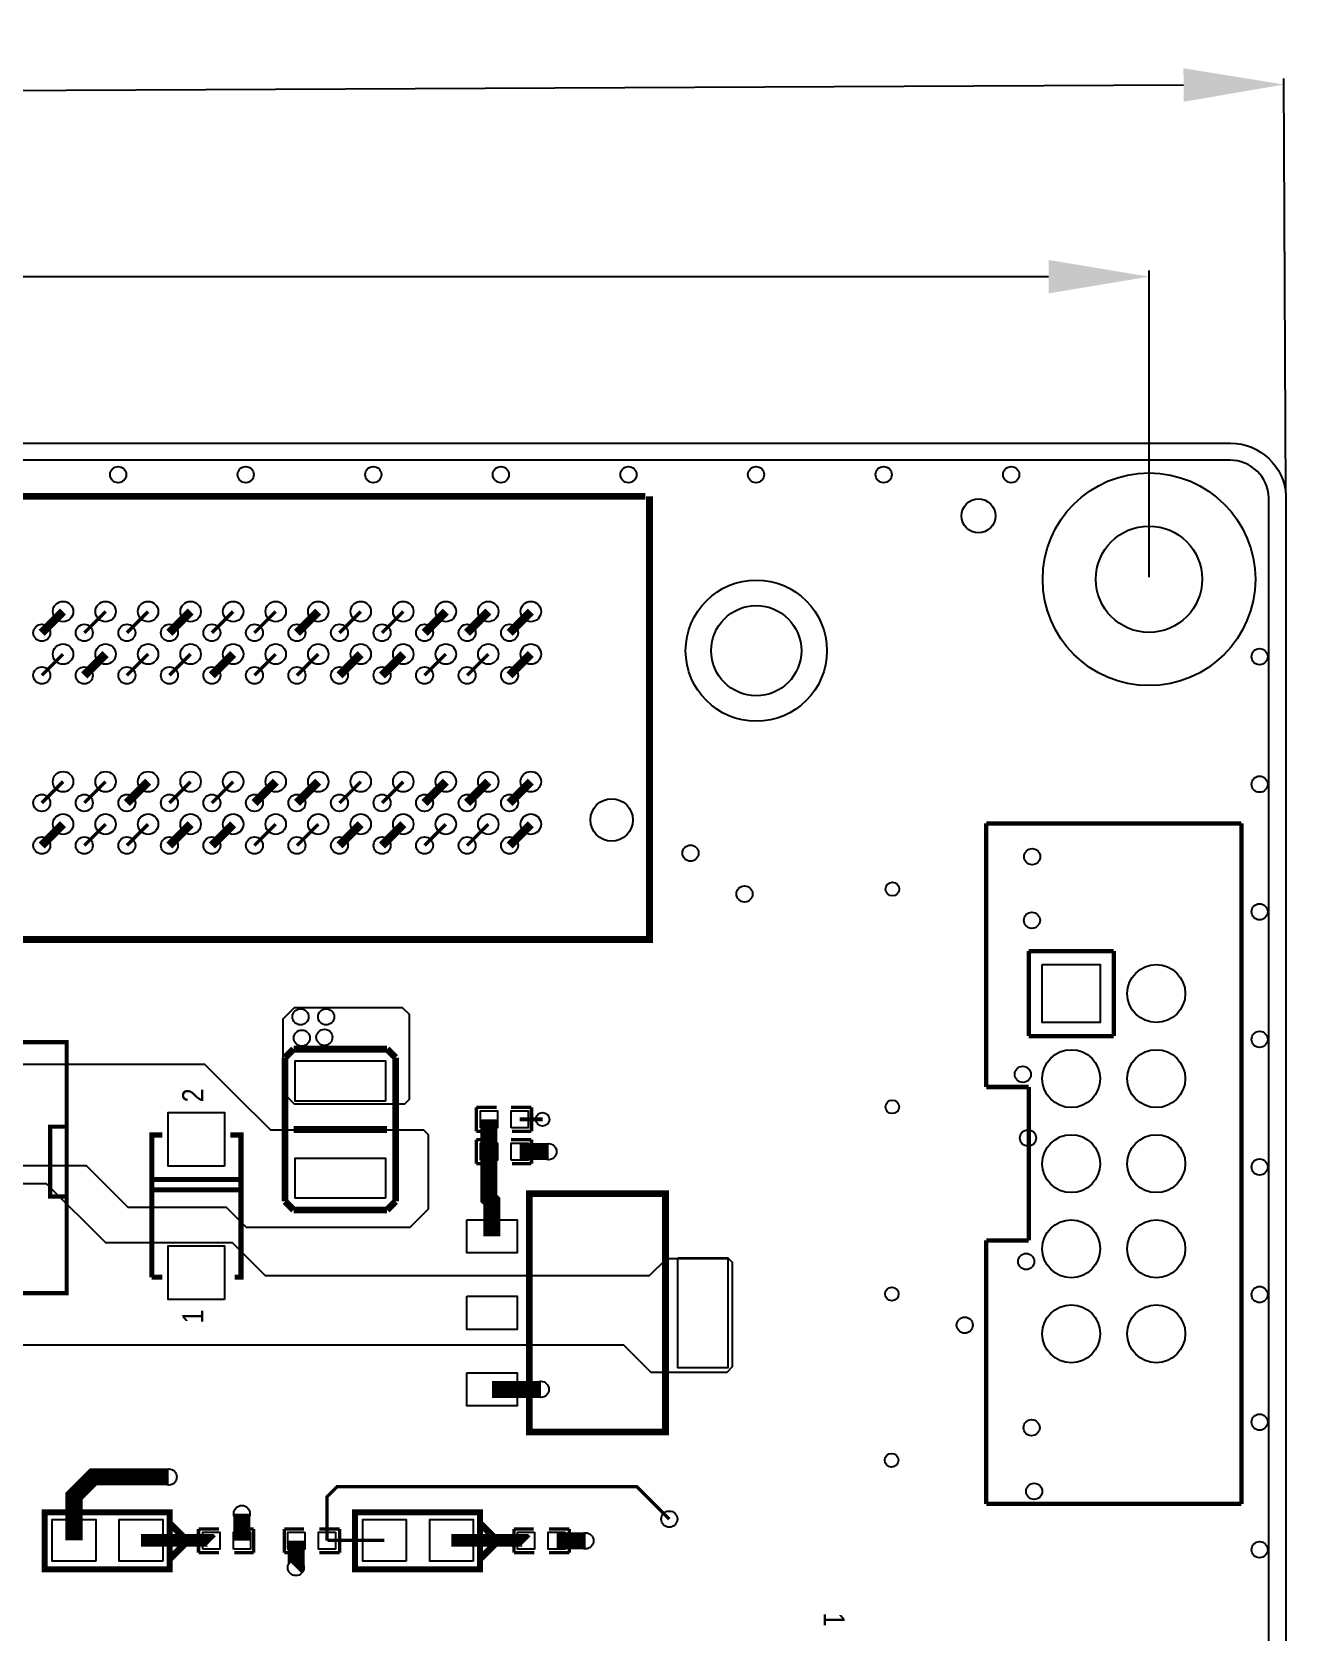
# Model space of a CAD drawing. Extents: x -17 to 168, y 0 to 127.
# Drawn here: x 127.55 to 165, y 79.5 to 127.28 of the extents above; entities that cross this region are included whole.
import ezdxf

# ---------------------------------------------------------------- set-up
doc = ezdxf.new("R2010")
doc.units = 0
doc.header["$MEASUREMENT"] = 0
doc.layers.get('0').update_dxf_attribs({"linetype": 'CONTINUOUS'})
doc.layers.get('Defpoints').update_dxf_attribs({"linetype": 'CONTINUOUS'})
for name, color, linetype in [('BG_OUTLINE', 130, 'CONTINUOUS'), ('ET_TOP', 123, 'CONTINUOUS'), ('PG_SILKSCREEN_TOP', 123, 'CONTINUOUS'), ('PIN_TOP', 4, 'CONTINUOUS'), ('RKI_ALL', 140, 'CONTINUOUS'), ('VC_TOP', 131, 'CONTINUOUS')]:
    doc.layers.add(name, color=color, linetype=linetype)
doc.dimstyles.get("Standard").update_dxf_attribs({"dimtxt": 0.18, "dimasz": 0.18, "dimexe": 0.18, "dimexo": 0.0625, "dimgap": 0.09, "dimtad": 0, "dimtih": 1, "dimtoh": 1, "dimdec": 4, "dimzin": 0, "dimdsep": 46, "dimtxsty": 'STANDARD', "dimcen": 0.09, "dimadec": 0, "dimazin": 0, "dimtfac": 1, "dimtdec": 4, "dimtofl": 0, "dimtmove": 0, "dimatfit": 3, "dimfxl": 1, "dimtolj": 1, "dimtzin": 0, "dimarcsym": 0})

# ---------------------------------------------------------------- blocks, each defined once
blk = doc.blocks.new('*D9')
at = {"layer": 'Defpoints', "color": 0, "linetype": 'Continuous', "transparency": 16777216}
for p in [(160.909, 119.971), (4.064, 110.936), (160.909, 110.936)]:
    blk.add_point(p, dxfattribs=at)
at = {"layer": 'VC_TOP', "color": 0, "linetype": 'Continuous', "lineweight": -2, "transparency": 16777216}
for p, q in [((4.064, 110.998), (4.064, 120.151)), ((7.064, 119.971), (72.396, 119.971)), ((157.909, 119.971), (92.576, 119.971)), ((160.909, 110.998), (160.909, 120.151))]:
    blk.add_line(p, q, dxfattribs=at)
at = {"layer": 'VC_TOP', "color": 0, "linetype": 'Continuous', "transparency": 16777216}
for points in [[(7.064, 120.471), (7.064, 119.471), (4.064, 119.971)], [(157.909, 120.471), (157.909, 119.471), (160.909, 119.971)]]:
    blk.add_solid(points, dxfattribs=at)
at = {"layer": 'VC_TOP', "color": 0, "linetype": 'Continuous', "transparency": 16777216, "insert": (82.486, 119.971), "char_height": 3, "attachment_point": 5}
blk.add_mtext('\\A1;156.85mm', dxfattribs=at)
blk = doc.blocks.new('*D10')
at = {"layer": 'Defpoints', "color": 0, "linetype": 'Continuous', "transparency": 16777216}
for p in [(164.94, 125.71), (165, 113.44), (0, 112.639)]:
    blk.add_point(p, dxfattribs=at)
at = {"layer": 'VC_TOP', "color": 0, "linetype": 'Continuous', "lineweight": -2, "transparency": 16777216}
for p, q in [((161.94, 125.695), (92.03, 125.356)), ((164.999, 113.503), (164.939, 125.89)), ((2.94, 124.924), (72.85, 125.263)), ((0, 112.702), (-0.06, 125.089))]:
    blk.add_line(p, q, dxfattribs=at)
at = {"layer": 'VC_TOP', "color": 0, "linetype": 'Continuous', "transparency": 16777216}
for points in [[(161.938, 126.195), (161.943, 125.195), (164.94, 125.71)], [(2.938, 125.424), (2.943, 124.424), (-0.06, 124.909)]]:
    blk.add_solid(points, dxfattribs=at)
at = {"layer": 'VC_TOP', "color": 0, "linetype": 'Continuous', "transparency": 16777216, "insert": (82.44, 125.31), "char_height": 3, "attachment_point": 5}
blk.add_mtext('\\A1;165.00mm', dxfattribs=at)

msp = doc.modelspace()

# ---------------------------------------------------------------- linework, layer by layer
at = {"linetype": 'Continuous'}
for centre, radius in [((160.909, 110.935795), 1.5875), ((149.180499, 108.802195), 1.3462)]:
    msp.add_circle(centre, radius, dxfattribs=at)
at = {"layer": 'BG_OUTLINE'}
for points in [[(2.029968, 114.999795), (163.344352, 114.999795)], [(164.999695, 113.44021), (164.99967, 1.552448)]]:
    msp.add_lwpolyline(points, dxfattribs=at)
msp.add_lwpolyline([(163.344352, 114.99977, -0.396755), (164.99967, 113.429796)], format="xyb", dxfattribs=at)
at = {"layer": 'ET_TOP'}
for points, const_width in [([(128.479499, 109.970595), (127.844499, 109.335595)], 0.254), ([(129.749499, 109.970595), (129.114499, 109.335595)], 0.1016), ([(131.019499, 109.970595), (130.384499, 109.335595)], 0.1016), ([(132.289499, 109.970595), (131.654499, 109.335595)], 0.254), ([(133.559499, 109.970595), (132.924499, 109.335595)], 0.1016), ([(134.829499, 109.970595), (134.194499, 109.335595)], 0.1016), ([(136.099499, 109.970595), (135.464499, 109.335595)], 0.254), ([(137.369499, 109.970595), (136.734499, 109.335595)], 0.1016), ([(138.639499, 109.970595), (138.004499, 109.335595)], 0.1016), ([(139.909499, 109.970595), (139.274499, 109.335595)], 0.254), ([(141.179499, 109.970595), (140.544499, 109.335595)], 0.254), ([(142.449499, 109.970595), (141.814499, 109.335595)], 0.254), ([(128.479499, 108.700595), (127.844499, 108.065595)], 0.1016), ([(129.749499, 108.700595), (129.114499, 108.065595)], 0.254), ([(131.019499, 108.700595), (130.384499, 108.065595)], 0.1016), ([(132.289499, 108.700595), (131.654499, 108.065595)], 0.1016), ([(133.559499, 108.700595), (132.924499, 108.065595)], 0.254), ([(134.829499, 108.700595), (134.194499, 108.065595)], 0.1016), ([(136.099499, 108.700595), (135.464499, 108.065595)], 0.1016), ([(137.369499, 108.700595), (136.734499, 108.065595)], 0.254), ([(138.639499, 108.700595), (138.004499, 108.065595)], 0.254), ([(139.909499, 108.700595), (139.274499, 108.065595)], 0.1016), ([(141.179499, 108.700595), (140.544499, 108.065595)], 0.1016), ([(142.449499, 108.700595), (141.814499, 108.065595)], 0.254), ([(128.479499, 104.890595), (127.844499, 104.255595)], 0.1016), ([(129.749499, 104.890595), (129.114499, 104.255595)], 0.1016), ([(131.019499, 104.890595), (130.384499, 104.255595)], 0.254), ([(132.289499, 104.890595), (131.654499, 104.255595)], 0.1016), ([(133.559499, 104.890595), (132.924499, 104.255595)], 0.1016), ([(134.829499, 104.890595), (134.194499, 104.255595)], 0.254), ([(136.099499, 104.890595), (135.464499, 104.255595)], 0.254), ([(137.369499, 104.890595), (136.734499, 104.255595)], 0.1016), ([(138.639499, 104.890595), (138.004499, 104.255595)], 0.1016), ([(139.909499, 104.890595), (139.274499, 104.255595)], 0.254), ([(141.179499, 104.890595), (140.544499, 104.255595)], 0.254), ([(142.449499, 104.890595), (141.814499, 104.255595)], 0.254), ([(128.479499, 103.620595), (127.844499, 102.985595)], 0.254), ([(132.289499, 103.620595), (131.654499, 102.985595)], 0.254), ([(133.559499, 103.620595), (132.924499, 102.985595)], 0.254), ([(137.369499, 103.620595), (136.734499, 102.985595)], 0.254), ([(138.639499, 103.620595), (138.004499, 102.985595)], 0.254), ([(142.449499, 103.620595), (141.814499, 102.985595)], 0.254), ([(129.749499, 103.620595), (129.114499, 102.985595)], 0.1016), ([(131.019499, 103.620595), (130.384499, 102.985595)], 0.1016), ([(134.829499, 103.620595), (134.194499, 102.985595)], 0.1016), ([(136.099499, 103.620595), (135.464499, 102.985595)], 0.1016), ([(139.909499, 103.620595), (139.274499, 102.985595)], 0.1016), ([(141.179499, 103.620595), (140.544499, 102.985595)], 0.1016), ([(141.1986, 93.841595), (141.1986, 94.806795)], 0.508), ([(142.113, 94.806795), (142.7988, 94.806795)], 0.127), ([(141.2875, 91.314295), (141.2875, 92.355695), (141.1986, 92.444595), (141.1986, 93.841595)], 0.508), ([(142.113, 93.841595), (142.9766, 93.841595)], 0.508), ([(141.2875, 86.742295), (142.748, 86.742295)], 0.508), ([(128.806702, 82.233795), (128.806702, 83.557593), (129.375205, 84.126095), (131.6355, 84.126095)], 0.508), ([(146.5834, 82.868795), (145.6182, 83.833995), (136.6647, 83.833995), (136.3599, 83.529195), (136.3599, 82.221095)], 0.1016), ([(133.8199, 82.221095), (133.8199, 83.033895)], 0.508), ([(130.806698, 82.233795), (132.8928, 82.233795), (132.9055, 82.221095)], 0.381), ([(135.4455, 82.221095), (135.4455, 81.433695), (135.4328, 81.420995)], 0.508), ([(138.077702, 82.233795), (136.3726, 82.233795), (136.3599, 82.221095)], 0.1016), ([(140.077698, 82.233795), (142.2908, 82.233795), (142.3035, 82.221095)], 0.381), ([(143.2179, 82.221095), (144.0815, 82.221095)], 0.508)]:
    msp.add_lwpolyline(points, dxfattribs=dict(at, const_width=const_width))
for points in [[(135.0518, 97.803995), (135.3947, 98.146895), (138.6078, 98.146895), (138.811, 97.943695), (138.811, 95.403695), (138.6713, 95.263995), (135.3947, 95.263995), (135.0518, 95.606895)], [(133.6294, 95.530695), (134.6708, 94.489295), (139.2428, 94.489295), (139.3825, 94.349595), (139.3825, 92.469995), (139.3825, 92.127095), (138.8364, 91.580995), (133.9596, 91.580995), (133.3627, 92.177895), (130.429, 92.177895), (129.1844, 93.422495), (125.6284, 93.422495), (125.1077, 93.943195), (125.1077, 95.302095), (125.1458, 95.340195), (125.1458, 96.292695), (125.3109, 96.457795), (132.7023, 96.457795)], [(125.3871, 92.889095), (127.9779, 92.889095), (129.7432, 91.123795), (133.5278, 91.123795), (134.511999, 90.139495), (145.992799, 90.139495), (146.5072, 90.653895), (148.3487, 90.653895), (148.463, 90.539595), (148.463, 87.415395), (148.2979, 87.250295), (146.0373, 87.250295), (145.2245, 88.063095), (127.2921, 88.063095), (125.1839, 90.171295), (125.1839, 92.685895)]]:
    msp.add_lwpolyline(points, close=True, dxfattribs=at)
at = {"layer": 'PG_SILKSCREEN_TOP'}
for points, const_width in [([(145.992799, 113.412295), (145.992799, 100.178895), (89.376199, 100.178895)], 0.2032), ([(89.401599, 113.412295), (145.865799, 113.412295)], 0.2032), ([(163.666399, 103.642389), (156.046399, 103.642389)], 0.129997), ([(156.046399, 103.642389), (156.046399, 95.772503)], 0.129997), ([(163.666399, 103.642389), (156.046399, 103.642389)], 0.129997), ([(156.046399, 103.642389), (156.046399, 103.132407)], 0.129997), ([(163.666399, 102.622299), (163.666399, 103.642389)], 0.129997), ([(163.666399, 83.322389), (163.666399, 103.642389)], 0.129997), ([(156.046399, 103.132407), (156.046399, 95.772503)], 0.129997), ([(157.316399, 97.292389), (157.316399, 99.832389)], 0.129997), ([(157.316399, 99.832389), (159.856399, 99.832389)], 0.129997), ([(159.856399, 99.832389), (159.856399, 97.292389)], 0.129997), ([(135.108696, 96.647991), (135.362696, 96.901991)], 0.2032), ([(135.362696, 96.901991), (138.156696, 96.901991)], 0.2032), ([(138.156696, 96.901991), (138.410696, 96.647991)], 0.2032), ([(159.856399, 97.292389), (157.316399, 97.292389)], 0.129997), ([(135.108696, 92.355899), (135.108696, 96.647991)], 0.2032), ([(138.410696, 96.647991), (138.410696, 92.355899)], 0.2032), ([(156.046399, 95.772503), (157.316399, 95.772503)], 0.129997), ([(157.316399, 95.772503), (157.316399, 91.192299)], 0.129997), ([(140.8176, 95.162395), (140.8176, 94.451195)], 0.1016), ([(140.8176, 95.162395), (141.4272, 95.162395)], 0.1016), ([(141.859, 95.162395), (142.4686, 95.162395)], 0.1016), ([(142.4686, 95.162395), (142.4686, 94.451195)], 0.1016), ([(128.5494, 94.587593), (128.0922, 94.587593), (128.0922, 92.504793), (128.5748, 92.504793)], 0.127), ([(131.128491, 90.093495), (131.128491, 94.338394), (131.445, 94.338394)], 0.1524), ([(133.477, 94.338394), (133.793509, 94.338394), (133.793509, 90.093495), (133.604, 90.093495)], 0.1524), ([(135.362696, 94.501995), (138.156696, 94.501995)], 0.2032), ([(140.8176, 94.451195), (141.4272, 94.451195)], 0.1016), ([(140.8176, 94.197195), (140.8176, 93.485995)], 0.1016), ([(140.8176, 94.197195), (141.4272, 94.197195)], 0.1016), ([(141.859, 94.197195), (142.4686, 94.197195)], 0.1016), ([(142.4686, 94.451195), (141.8844, 94.451195)], 0.1016), ([(142.4686, 94.197195), (142.4686, 93.485995)], 0.1016), ([(140.8176, 93.485995), (141.4272, 93.485995)], 0.1016), ([(142.4686, 93.485995), (141.8844, 93.485995)], 0.1016), ([(133.793509, 93.007205), (131.128491, 93.007205)], 0.1524), ([(133.793509, 92.702405), (131.128491, 92.702405)], 0.1524), ([(135.362696, 92.101899), (135.108696, 92.355899)], 0.2032), ([(138.410696, 92.355899), (138.156696, 92.101899)], 0.2032), ([(138.156696, 92.101899), (135.362696, 92.101899)], 0.2032), ([(157.066488, 91.192299), (156.046399, 91.192299)], 0.129997), ([(156.046399, 91.192299), (156.046399, 84.082407)], 0.129997), ([(157.316399, 91.192299), (157.066488, 91.192299)], 0.129997), ([(131.445, 90.093495), (131.128491, 90.093495)], 0.1524), ([(156.046399, 84.082407), (156.046399, 83.322389)], 0.129997), ([(156.046399, 83.322389), (163.666399, 83.322389)], 0.129997), ([(131.6863, 81.725795), (131.7117, 81.725795), (132.1943, 82.208395), (131.7117, 82.690995), (131.6863, 82.690995)], 0.2032), ([(140.9573, 81.725795), (140.9827, 81.725795), (141.4653, 82.208395), (140.9827, 82.690995), (140.9573, 82.690995)], 0.2032), ([(132.5245, 82.576695), (133.1341, 82.576695)], 0.1016), ([(132.5245, 82.576695), (132.5245, 81.865495)], 0.1016), ([(133.5659, 82.576695), (134.1755, 82.576695)], 0.1016), ([(134.1755, 82.576695), (134.1755, 81.865495)], 0.1016), ([(135.0899, 81.865495), (135.0899, 82.576695)], 0.1016), ([(135.0899, 82.576695), (135.6741, 82.576695)], 0.1016), ([(136.7409, 82.576695), (136.1313, 82.576695)], 0.1016), ([(136.7409, 81.865495), (136.7409, 82.576695)], 0.1016), ([(141.9479, 81.865495), (141.9479, 82.576695)], 0.1016), ([(141.9479, 82.576695), (142.5321, 82.576695)], 0.1016), ([(143.5989, 82.576695), (142.9893, 82.576695)], 0.1016), ([(143.5989, 81.865495), (143.5989, 82.576695)], 0.1016), ([(132.5245, 81.865495), (133.1341, 81.865495)], 0.1016), ([(134.1755, 81.865495), (133.5913, 81.865495)], 0.1016), ([(135.6995, 81.865495), (135.0899, 81.865495)], 0.1016), ([(136.7409, 81.865495), (136.1313, 81.865495)], 0.1016), ([(142.5575, 81.865495), (141.9479, 81.865495)], 0.1016), ([(143.5989, 81.865495), (142.9893, 81.865495)], 0.1016)]:
    msp.add_lwpolyline(points, dxfattribs=dict(at, const_width=const_width))
for points, const_width in [([(128.587195, 97.11309), (128.587195, 89.613003), (122.887207, 89.613003), (122.887207, 97.11309)], 0.127), ([(146.4691, 92.584295), (146.4691, 85.472295), (142.4051, 85.472295), (142.4051, 92.584295)], 0.2032), ([(127.9271, 81.547995), (127.9271, 83.071995), (131.6609, 83.071995), (131.6609, 81.370195), (127.9271, 81.370195)], 0.1778), ([(137.1981, 81.547995), (137.1981, 83.071995), (140.9319, 83.071995), (140.9319, 81.370195), (137.1981, 81.370195)], 0.1778)]:
    msp.add_lwpolyline(points, close=True, dxfattribs=dict(at, const_width=const_width))
at = {"layer": 'PIN_TOP'}
for points in [[(157.721402, 99.427386), (159.451396, 99.427386), (159.451396, 97.697392), (157.721402, 97.697392)], [(138.109693, 95.352159), (135.409699, 95.352159), (135.409699, 96.552055), (138.109693, 96.552055)], [(133.2992, 93.405985), (131.6228, 93.405985), (131.6228, 95.006185), (133.2992, 95.006185)], [(140.9446, 94.552795), (140.9446, 95.060795), (141.4526, 95.060795), (141.4526, 94.552795)], [(141.859, 94.552795), (141.859, 95.060795), (142.367, 95.060795), (142.367, 94.552795)], [(138.109693, 92.451936), (135.409699, 92.451936), (135.409699, 93.651832), (138.109693, 93.651832)], [(140.9446, 93.587595), (140.9446, 94.095595), (141.4526, 94.095595), (141.4526, 93.587595)], [(141.859, 93.587595), (141.859, 94.095595), (142.367, 94.095595), (142.367, 93.587595)], [(140.5382, 91.809595), (142.0368, 91.809595), (142.0368, 90.818995), (140.5382, 90.818995)], [(133.2992, 89.425805), (131.6228, 89.425805), (131.6228, 91.026005), (133.2992, 91.026005)], [(146.8374, 90.666595), (148.336, 90.666595), (148.336, 87.389995), (146.8374, 87.389995)], [(140.5382, 89.523595), (142.0368, 89.523595), (142.0368, 88.532995), (140.5382, 88.532995)], [(140.5382, 87.237595), (142.0368, 87.237595), (142.0368, 86.246995), (140.5382, 86.246995)], [(129.456701, 81.608841), (128.156703, 81.608841), (128.156703, 82.85875), (129.456701, 82.85875)], [(131.456697, 81.608841), (130.156699, 81.608841), (130.156699, 82.85875), (131.456697, 82.85875)], [(138.727701, 81.608841), (137.427703, 81.608841), (137.427703, 82.85875), (138.727701, 82.85875)], [(140.727697, 81.608841), (139.427699, 81.608841), (139.427699, 82.85875), (140.727697, 82.85875)], [(132.6515, 81.967095), (132.6515, 82.475095), (133.1595, 82.475095), (133.1595, 81.967095)], [(133.5659, 81.967095), (133.5659, 82.475095), (134.0739, 82.475095), (134.0739, 81.967095)], [(135.6995, 82.475095), (135.6995, 81.967095), (135.1915, 81.967095), (135.1915, 82.475095)], [(136.6139, 82.475095), (136.6139, 81.967095), (136.1059, 81.967095), (136.1059, 82.475095)], [(142.5575, 82.475095), (142.5575, 81.967095), (142.0495, 81.967095), (142.0495, 82.475095)], [(143.4719, 82.475095), (143.4719, 81.967095), (142.9639, 81.967095), (142.9639, 82.475095)]]:
    msp.add_lwpolyline(points, close=True, dxfattribs=at)
for centre, radius in [((160.909, 110.935795), 3.175), ((155.8163, 112.828095), 0.508), ((149.180499, 108.802195), 2.1082), ((128.479499, 109.970595), 0.3048), ((129.749499, 109.970595), 0.3048), ((131.019499, 109.970595), 0.3048), ((132.289499, 109.970595), 0.3048), ((133.559499, 109.970595), 0.3048), ((134.829499, 109.970595), 0.3048), ((136.099499, 109.970595), 0.3048), ((137.369499, 109.970595), 0.3048), ((138.639499, 109.970595), 0.3048), ((139.909499, 109.970595), 0.3048), ((141.179499, 109.970595), 0.3048), ((142.449499, 109.970595), 0.3048), ((128.479499, 108.700595), 0.3048), ((129.749499, 108.700595), 0.3048), ((131.019499, 108.700595), 0.3048), ((132.289499, 108.700595), 0.3048), ((133.559499, 108.700595), 0.3048), ((134.829499, 108.700595), 0.3048), ((136.099499, 108.700595), 0.3048), ((137.369499, 108.700595), 0.3048), ((138.639499, 108.700595), 0.3048), ((139.909499, 108.700595), 0.3048), ((141.179499, 108.700595), 0.3048), ((142.449499, 108.700595), 0.3048), ((128.479499, 104.890595), 0.3048), ((129.749499, 104.890595), 0.3048), ((131.019499, 104.890595), 0.3048), ((132.289499, 104.890595), 0.3048), ((133.559499, 104.890595), 0.3048), ((134.829499, 104.890595), 0.3048), ((136.099499, 104.890595), 0.3048), ((137.369499, 104.890595), 0.3048), ((138.639499, 104.890595), 0.3048), ((139.909499, 104.890595), 0.3048), ((141.179499, 104.890595), 0.3048), ((142.449499, 104.890595), 0.3048), ((144.862499, 103.747595), 0.635), ((128.479499, 103.620595), 0.3048), ((129.749499, 103.620595), 0.3048), ((131.019499, 103.620595), 0.3048), ((132.289499, 103.620595), 0.3048), ((133.559499, 103.620595), 0.3048), ((134.829499, 103.620595), 0.3048), ((136.099499, 103.620595), 0.3048), ((137.369499, 103.620595), 0.3048), ((138.639499, 103.620595), 0.3048), ((139.909499, 103.620595), 0.3048), ((141.179499, 103.620595), 0.3048), ((142.449499, 103.620595), 0.3048), ((161.126399, 98.562389), 0.864997), ((158.586399, 96.022389), 0.864997), ((161.126399, 96.022389), 0.864997), ((158.586399, 93.482389), 0.864997), ((161.126399, 93.482389), 0.864997), ((158.586399, 90.942389), 0.864997), ((161.126399, 90.942389), 0.864997), ((158.586399, 88.402389), 0.864997), ((161.126399, 88.402389), 0.864997)]:
    msp.add_circle(centre, radius, dxfattribs=at)
at = {"layer": 'RKI_ALL'}
msp.add_lwpolyline([(1.538478, 0.508), (163.357001, 0.508, 0.409108), (164.491695, 1.662684), (164.491695, 113.370131, 0.402936), (163.32581, 114.491795), (2.225802, 114.491795, 0.392301), (0.508, 112.639348), (0.508, 1.476756, 0.396248)], format="xyb", close=True, dxfattribs=at)
at = {"layer": 'VC_TOP'}
for centre, radius in [((130.1242, 114.059995), 0.2413), ((133.9342, 114.059995), 0.2413), ((137.7442, 114.059995), 0.2413), ((141.5542, 114.059995), 0.2413), ((145.3642, 114.059995), 0.2413), ((149.1742, 114.059995), 0.2413), ((152.9842, 114.059995), 0.2413), ((156.7942, 114.059995), 0.2413), ((127.844499, 109.335595), 0.254), ((129.114499, 109.335595), 0.254), ((130.384499, 109.335595), 0.254), ((131.654499, 109.335595), 0.254), ((132.924499, 109.335595), 0.254), ((134.194499, 109.335595), 0.254), ((135.464499, 109.335595), 0.254), ((136.734499, 109.335595), 0.254), ((138.004499, 109.335595), 0.254), ((139.274499, 109.335595), 0.254), ((140.544499, 109.335595), 0.254), ((141.814499, 109.335595), 0.254), ((164.211, 108.624395), 0.2413), ((127.844499, 108.065595), 0.254), ((129.114499, 108.065595), 0.254), ((130.384499, 108.065595), 0.254), ((131.654499, 108.065595), 0.254), ((132.924499, 108.065595), 0.254), ((134.194499, 108.065595), 0.254), ((135.464499, 108.065595), 0.254), ((136.734499, 108.065595), 0.254), ((138.004499, 108.065595), 0.254), ((139.274499, 108.065595), 0.254), ((140.544499, 108.065595), 0.254), ((141.814499, 108.065595), 0.254), ((164.211, 104.814395), 0.2413), ((127.844499, 104.255595), 0.254), ((129.114499, 104.255595), 0.254), ((130.384499, 104.255595), 0.254), ((131.654499, 104.255595), 0.254), ((132.924499, 104.255595), 0.254), ((134.194499, 104.255595), 0.254), ((135.464499, 104.255595), 0.254), ((136.734499, 104.255595), 0.254), ((138.004499, 104.255595), 0.254), ((139.274499, 104.255595), 0.254), ((140.544499, 104.255595), 0.254), ((141.814499, 104.255595), 0.254), ((127.844499, 102.985595), 0.254), ((129.114499, 102.985595), 0.254), ((130.384499, 102.985595), 0.254), ((131.654499, 102.985595), 0.254), ((132.924499, 102.985595), 0.254), ((134.194499, 102.985595), 0.254), ((135.464499, 102.985595), 0.254), ((136.734499, 102.985595), 0.254), ((138.004499, 102.985595), 0.254), ((139.274499, 102.985595), 0.254), ((140.544499, 102.985595), 0.254), ((141.814499, 102.985595), 0.254), ((147.2184, 102.756995), 0.2413), ((157.417999, 102.651789), 0.2413), ((148.8313, 101.537795), 0.2413), ((153.246607, 101.681788), 0.2032), ((157.412893, 100.751894), 0.2413), ((164.211, 101.004395), 0.2413), ((135.5725, 97.867495), 0.2413), ((136.3345, 97.867495), 0.2413), ((135.6106, 97.232495), 0.2413), ((136.2837, 97.257895), 0.2413), ((164.211, 97.194395), 0.2413), ((157.138599, 96.149389), 0.2413), ((153.242493, 95.179388), 0.2032), ((142.7988, 94.806795), 0.2032), ((157.296104, 94.249494), 0.2413), ((142.9766, 93.841595), 0.2413), ((164.211, 93.384395), 0.2413), ((157.240199, 90.561389), 0.2413), ((153.229793, 89.591388), 0.2032), ((164.211, 89.574395), 0.2413), ((155.406293, 88.661494), 0.2413), ((142.748, 86.742295), 0.2413), ((157.402809, 85.596705), 0.2413), ((164.211, 85.764395), 0.2413), ((153.220191, 84.626704), 0.2032), ((131.6355, 84.126095), 0.2413), ((157.477511, 83.69681), 0.2413), ((133.8199, 83.033895), 0.2413), ((146.5834, 82.868795), 0.2413), ((144.0815, 82.221095), 0.2413), ((164.211, 81.954395), 0.2413), ((135.4328, 81.420995), 0.2413)]:
    msp.add_circle(centre, radius, dxfattribs=at)

# ---------------------------------------------------------------- texts
at = {"layer": 'PG_SILKSCREEN_TOP', "width": 0.8784}
for s, rotation, p in [('2', 90, (132.672607, 95.314795)), ('1', 90, (132.672607, 88.710795)), ('1', 270, (151.189893, 80.078301))]:
    msp.add_text(s, height=0.635, rotation=rotation, dxfattribs=at).set_placement(p)

# ---------------------------------------------------------------- dimensions: what is measured, and where the dimension line sits
at = {"layer": 'VC_TOP', "linetype": 'Continuous'}
dim = msp.add_aligned_dim(p1=(0, 112.639348), p2=(164.999695, 113.44021), distance=12.269916, dimstyle='Standard', override={"dimtxt": 3, "dimasz": 3, "dimdec": 2, "dimpost": 'mm'}, dxfattribs=at)
dim.commit()
dim.dimension.update_dxf_attribs({"geometry": '*D10', "text_midpoint": (82.440293, 125.30955)})
dim = msp.add_linear_dim(base=(160.909, 119.9713490821), p1=(4.064, 110.935795), p2=(160.909, 110.935795), dimstyle='Standard', override={"dimtxt": 3, "dimasz": 3, "dimdec": 2, "dimpost": 'mm'}, dxfattribs=at)
dim.commit()
dim.dimension.update_dxf_attribs({"geometry": '*D9', "text_midpoint": (82.4865, 119.9713490821)})

doc.saveas('drawing.dxf')
